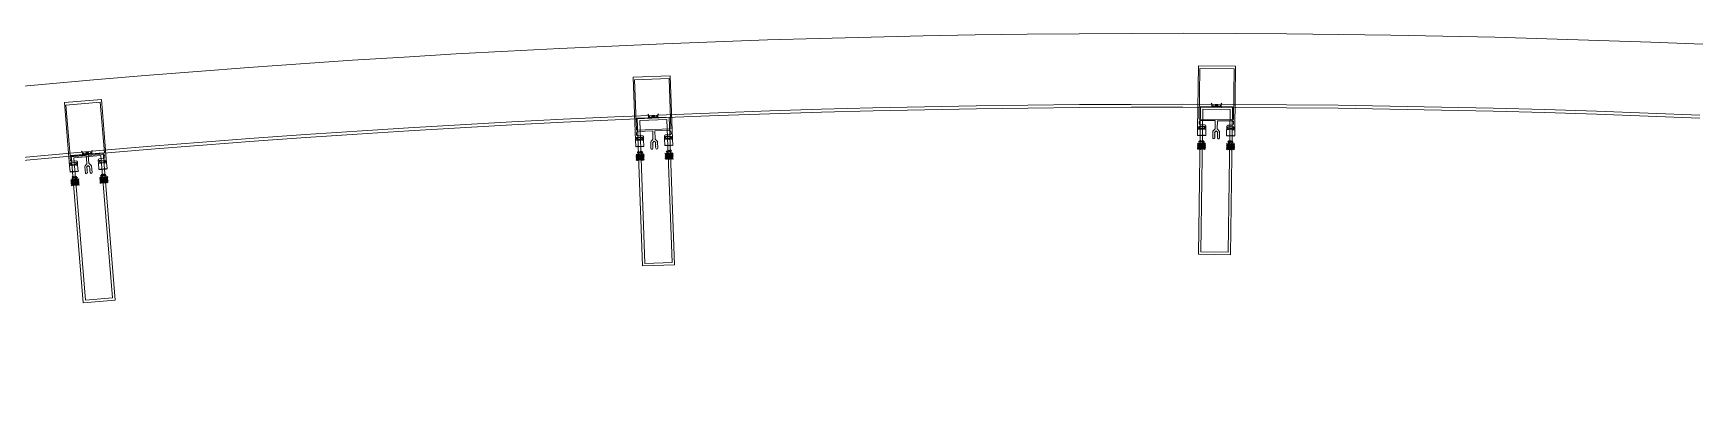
# Model space of a CAD drawing. Header units: millimetres. Extents: x 8275 to 147087, y -297470 to -191881.
# Drawn here: x 76719 to 80101, y -250331 to -249557 of the extents above; entities that cross this region are included whole.
import ezdxf

# ---------------------------------------------------------------- set-up
doc = ezdxf.new("R2010")
doc.units = ezdxf.units.MM
doc.header["$LTSCALE"] = 250
doc.header["$MEASUREMENT"] = 0
doc.layers.add('hatch', color=9, linetype='Continuous', lineweight=0)
doc.layers.add('win', color=4, linetype='Continuous', lineweight=20)

msp = doc.modelspace()

# ---------------------------------------------------------------- hatches: boundary and pattern name
at = {"layer": 'hatch', "extrusion": (9.778223737162944e-05, -0.00268704710114975, 0.9999963851017214)}
h = msp.add_hatch(dxfattribs=at)
h.set_pattern_fill('AR-HBONE', color=256, scale=0.4111842104963491, angle=-6.673069285602319e-20, style=0)
h.set_pattern_definition([(45, (-6685.619395668706, -321391.5523053571), (1.825997621083672e-16, 2.326009148470442), [4.934210525956189, -1.644736841985396]), (135, (-6684.45639109434, -321390.3893007827), (1.825997621083672e-16, 2.326009148470442), [4.934210525956189, -1.644736841985396])])
h.paths.add_polyline_path([(77946.59958157464, -249800.7711936589), (77946.67434778306, -249802.8257547761), (77952.15317742768, -249802.6263782351), (77952.07841122765, -249800.5718171062)], flags=16)
h.paths.add_polyline_path([(78010.86711397077, -249798.4324755105), (78010.94188016895, -249800.4870366169), (78005.4630505206, -249800.6864131584), (78005.38828431311, -249798.6318520408)], flags=16)
edge = h.paths.add_edge_path()
edge.add_arc((77957.3911351325, -249814.6524583404), 0.6853070175936381, -177.91590606126488, 2.0840939387351227, ccw=False)
edge.add_arc((77956.02142771854, -249814.702302476), 0.6853070175936381, -177.91590606126488, 2.0840939387351227, ccw=False)
edge.add_arc((77954.65172030646, -249814.7521466113), 0.6853070184712208, -177.9159061379711, 2.084093862028908, ccw=False)
edge.add_arc((77953.28201288785, -249814.8019907466), 0.6853070185111109, -177.91590598789378, 2.084094012106277, ccw=False)
edge.add_arc((77951.91230547577, -249814.8518348823), 0.6853070167758907, -177.91590583198, 2.0840941680199876, ccw=False)
edge.add_arc((77950.54259806647, -249814.9016790176), 0.6853070175936381, -177.91590606126488, 2.0840939387351227, ccw=False)
edge.add_arc((77949.17289065439, -249814.9515231528), 0.6853070175936381, -177.9159060604311, 2.084093939568902, ccw=False)
edge.add_arc((77947.80318324044, -249815.0013672883), 0.685307018531056, -177.91590598789378, 2.084094012106277, ccw=False)
edge.add_arc((77946.43347583208, -249815.0512114234), 0.6853070148412199, -177.91590612963353, 2.0840938703664733, ccw=False)
edge.add_arc((77945.06376841906, -249815.1010555588), 0.6853070203261112, -177.91590599206256, 2.0840940079374946, ccw=False)
edge.add_arc((77943.69406100045, -249815.1508996942), 0.6853070175936381, -177.91590606126488, 2.0840939387351227, ccw=False)
edge.add_arc((77942.32435359116, -249815.2007438295), 0.6853070149010551, -177.91590597788854, 2.0840940221115147, ccw=False)
edge.add_line((77941.63949988745, -249815.2256658971), (77941.19551813052, -249803.0251313086))
edge.add_line((77941.19551813565, -249803.025131318), (77945.03069889461, -249802.8855677388))
edge.add_line((77945.03069889042, -249802.8855677387), (77944.955932682, -249800.831006612))
edge.add_line((77944.955932682, -249800.8310066214), (77943.17531304443, -249800.8958039975))
edge.add_line((77943.17531304489, -249800.8958039975), (77944.69781538201, -249797.4115964514))
edge.add_line((77944.69781538247, -249797.4115964515), (77953.62224075766, -249797.0868334769))
edge.add_line((77953.62224075533, -249797.0868334746), (77955.50267975786, -249800.447206777))
edge.add_line((77955.50267975833, -249800.4472067792), (77953.72206012075, -249800.5120041553))
edge.add_line((77953.72206012215, -249800.5120041553), (77953.79682632638, -249802.5665652729))
edge.add_line((77953.79682632498, -249802.5665652728), (77957.63200708022, -249802.4270016938))
edge.add_line((77957.63200707882, -249802.4270016933), (77958.07599131492, -249814.6276045492))
edge.add_arc((78001.10994987524, -249812.9760375962), 0.6853070175936381, 182.0840940087714, 362.0840940087713)
edge.add_arc((78002.4796572892, -249812.9261934613), 0.6853070175936381, 182.0840940087714, 362.0840940087713)
edge.add_arc((78003.84936470221, -249812.8763493256), 0.6853070184512756, 182.0840940854777, 362.0840940854776)
edge.add_arc((78005.21907212082, -249812.8265051899), 0.685307018531056, 182.0840939354002, 362.0840939354005)
edge.add_arc((78006.58877953011, -249812.7766610548), 0.6853070167758907, 182.0840937794864, 362.0840937794868)
edge.add_arc((78007.9584869422, -249812.7268169196), 0.6853070175936381, 182.0840940087714, 362.0840940087713)
edge.add_arc((78009.32819435149, -249812.6769727842), 0.6853070176135833, 182.0840940079377, 362.0840940079376)
edge.add_arc((78010.6979017701, -249812.6271286491), 0.6853070185111109, 182.0840939354002, 362.0840939354005)
edge.add_arc((78012.06760917846, -249812.5772845137), 0.6853070148611651, 182.08409407714, 362.0840940771399)
edge.add_arc((78013.43731659147, -249812.527440378), 0.6853070203261112, 182.084093939569, 362.0840939395693)
edge.add_arc((78014.80702401008, -249812.4775962429), 0.6853070175936381, 182.0840940087714, 362.0840940087713)
edge.add_arc((78016.17673141658, -249812.4277521074), 0.6853070149210002, 182.084093925395, 362.0840939253953)
edge.add_line((78016.86158512215, -249812.4028300398), (78016.42070981822, -249800.2876600774))
edge.add_line((78016.42070981729, -249800.2876600758), (78012.58552906205, -249800.4272236548))
edge.add_line((78012.58552906252, -249800.4272236548), (78012.51076285829, -249798.3726625371))
edge.add_line((78012.51076285876, -249798.3726625369), (78014.29138249633, -249798.3078651608))
edge.add_line((78014.29138249959, -249798.3078651726), (78012.51965948576, -249794.9435356481))
edge.add_line((78012.51965948901, -249794.9435356473), (78003.5952341143, -249795.2682986404))
edge.add_line((78003.59523411244, -249795.2682986311), (78001.96401578197, -249798.7564623812))
edge.add_line((78001.96401578336, -249798.7564623792), (78003.74463542094, -249798.6916650031))
edge.add_line((78003.7446354214, -249798.6916650145), (78003.81940162563, -249800.7462261321))
edge.add_line((78003.8194016233, -249800.7462261318), (77999.98422086806, -249800.8857897108))
edge.add_line((77999.98422087412, -249800.8857897108), (78000.42509866235, -249813.0010279496))
at = {"layer": 'hatch', "extrusion": (-3.655725307707263e-05, -0.002688577143582325, 0.9999963851017215)}
h = msp.add_hatch(dxfattribs=at)
h.set_pattern_fill('AR-HBONE', color=256, scale=0.411184210496347, style=0)
h.set_pattern_definition([(45.00000000000023, (-6687.137550578889, -321391.5658602073), (1.826024711421445e-16, 2.326009148470453), [4.934210525956184, -1.644736841985395]), (135, (-6685.974546004523, -321390.4028556329), (1.826024711421445e-16, 2.326009148470453), [4.934210525956184, -1.644736841985395])])
h.paths.add_polyline_path([(79085.57091670853, -249778.3597765917), (79085.54296432619, -249780.4155076136), (79091.0249137161, -249780.4900473147), (79091.05286610682, -249778.4343162815)], flags=16)
h.paths.add_polyline_path([(79149.87504420613, -249779.2341389924), (79149.84709181354, -249781.2898700031), (79144.3651424199, -249781.2153303023), (79144.39309480318, -249779.1595992801)], flags=16)
edge = h.paths.add_edge_path()
edge.add_arc((79095.65563067418, -249792.7627513388), 0.6853070175936338, 179.2209801734892, 359.2209801734892, ccw=False)
edge.add_arc((79094.28514332414, -249792.7441164138), 0.6853070175936338, 179.2209801734892, 359.2209801734892, ccw=False)
edge.add_arc((79092.91465597504, -249792.7254814885), 0.6853070184712164, 179.220980096783, 359.22098009678297, ccw=False)
edge.add_arc((79091.54416862034, -249792.7068465629), 0.6853070185111065, 179.2209802468604, 359.22098024686034, ccw=False)
edge.add_arc((79090.17368127216, -249792.688211638), 0.6853070167758863, 179.2209804027741, 359.2209804027741, ccw=False)
edge.add_arc((79088.80319392678, -249792.6695767128), 0.6853070175936338, 179.2209801734892, 359.2209801734892, ccw=False)
edge.add_arc((79087.4327065786, -249792.6509417875), 0.6853070175936338, 179.220980174323, 359.22098017432296, ccw=False)
edge.add_arc((79086.06221922857, -249792.6323068623), 0.6853070185310517, 179.2209802468604, 359.22098024686034, ccw=False)
edge.add_arc((79084.69173188318, -249792.613671937), 0.6853070148412156, 179.2209801051206, 359.2209801051206, ccw=False)
edge.add_arc((79083.32124453408, -249792.5950370118), 0.6853070203261069, 179.2209802426916, 359.22098024269155, ccw=False)
edge.add_arc((79081.95075717845, -249792.5764020863), 0.6853070175936338, 179.2209801734892, 359.2209801734892, ccw=False)
edge.add_arc((79080.580269834, -249792.5577671612), 0.6853070149010507, 179.2209802568655, 359.2209802568655, ccw=False)
edge.add_line((79079.8950261613, -249792.5484496986), (79080.0610149279, -249780.3409679037))
edge.add_line((79080.06101493348, -249780.3409679133), (79083.89837951396, -249780.3931457039))
edge.add_line((79083.89837950931, -249780.3931457035), (79083.92633189211, -249778.3374146722))
edge.add_line((79083.92633189258, -249778.3374146816), (79082.14469833762, -249778.3131892788))
edge.add_line((79082.14469833669, -249778.3131892788), (79083.83933622154, -249774.9093799377))
edge.add_line((79083.83933622294, -249774.9093799379), (79092.76884332762, -249775.0307971186))
edge.add_line((79092.76884332576, -249775.0307971162), (79094.47908447773, -249778.4809036038))
edge.add_line((79094.47908447773, -249778.4809036059), (79092.69745092277, -249778.4566782031))
edge.add_line((79092.69745092464, -249778.4566782032), (79092.6694985381, -249780.5124092254))
edge.add_line((79092.66949853578, -249780.5124092253), (79096.50686311253, -249780.5645870159))
edge.add_line((79096.5068631116, -249780.5645870154), (79096.34087341136, -249792.7721371165))
edge.add_arc((79139.40360931211, -249793.2721766259), 0.6853070175936338, 179.2209802435255, 359.2209802435254)
edge.add_arc((79140.77409666215, -249793.2908115517), 0.6853070175936338, 179.2209802435255, 359.2209802435254)
edge.add_arc((79142.14458401126, -249793.3094464766), 0.6853070184512713, 179.2209803202317, 359.2209803202316)
edge.add_arc((79143.51507136595, -249793.3280814018), 0.6853070185310517, 179.2209801701542, 359.2209801701546)
edge.add_arc((79144.88555871227, -249793.3467163271), 0.6853070167758863, 179.2209800142405, 359.2209800142408)
edge.add_arc((79146.25604606044, -249793.3653512525), 0.6853070175936338, 179.2209802435255, 359.2209802435254)
edge.add_arc((79147.62653340583, -249793.3839861775), 0.6853070176135789, 179.2209802426918, 359.2209802426916)
edge.add_arc((79148.99702076145, -249793.4026211033), 0.6853070185111065, 179.2209801701542, 359.2209801701546)
edge.add_arc((79150.3675081059, -249793.4212560284), 0.6853070148611607, 179.2209803118941, 359.220980311894)
edge.add_arc((79151.73799545501, -249793.4398909533), 0.6853070203261069, 179.220980174323, 359.2209801743234)
edge.add_arc((79153.10848281064, -249793.4585258791), 0.6853070175936338, 179.2209802435255, 359.2209802435254)
edge.add_arc((79154.47897015323, -249793.4771608039), 0.6853070149209959, 179.2209801601491, 359.2209801601494)
edge.add_line((79155.16421382592, -249793.4864782666), (79155.32904120718, -249781.364409706))
edge.add_line((79155.32904120718, -249781.3644097043), (79151.49167663042, -249781.3122319137))
edge.add_line((79151.49167663135, -249781.3122319137), (79151.51962901789, -249779.2565008915))
edge.add_line((79151.51962901742, -249779.2565008912), (79153.30126257238, -249779.280726294))
edge.add_line((79153.30126257517, -249779.280726306), (79151.6997993169, -249775.8320988949))
edge.add_line((79151.69979932063, -249775.8320988943), (79142.77029221549, -249775.7106817321))
edge.add_line((79142.77029221409, -249775.7106817228), (79140.9668764318, -249779.113011969))
edge.add_line((79140.9668764332, -249779.1130119671), (79142.74850998816, -249779.1372373699))
edge.add_line((79142.74850998723, -249779.1372373812), (79142.7205576007, -249781.1929684033))
edge.add_line((79142.72055759837, -249781.1929684029), (79138.88319302161, -249781.1407906123))
edge.add_line((79138.8831930272, -249781.1407906126), (79138.71836471648, -249793.2629274883))
at = {"layer": 'hatch', "extrusion": (0.0002188516651324016, -0.00267990437113007, 0.9999963851017214)}
h = msp.add_hatch(dxfattribs=at)
h.set_pattern_fill('AR-HBONE', color=256, scale=0.4111842104963469, style=0)
h.set_pattern_definition([(45, (-6684.251100850146, -321391.4799119313), (1.826024711421445e-16, 2.326009148470425), [4.934210525956156, -1.644736841985381]), (135, (-6683.088096275897, -321390.316907357), (1.826024711421445e-16, 2.326009148470425), [4.934210525956156, -1.644736841985381])])
h.paths.add_polyline_path([(76799.75126385622, -249851.8432508233), (76799.9186021027, -249853.8923504502), (76805.38286777472, -249853.4461151382), (76805.21552953476, -249851.3970154993)], flags=16)
h.paths.add_polyline_path([(76863.84795855617, -249846.6088405128), (76864.01529679287, -249848.6579401295), (76858.55103111806, -249849.1041754421), (76858.38369287158, -249847.0550758147)], flags=16)
edge = h.paths.add_edge_path()
edge.add_arc((76811.15779958133, -249865.2237620269), 0.6853070175936337, -175.33134166999503, 4.668658330004973, ccw=False)
edge.add_arc((76809.79173316181, -249865.3353208553), 0.6853070175936337, -175.33134166999503, 4.668658330004973, ccw=False)
edge.add_arc((76808.42566674229, -249865.4468796834), 0.6853070184712163, -175.33134174670124, 4.6686582532988155, ccw=False)
edge.add_arc((76807.05960031765, -249865.5584385118), 0.6853070185111064, -175.33134159662382, 4.668658403376185, ccw=False)
edge.add_arc((76805.6935338986, -249865.6699973403), 0.6853070167758862, -175.33134144071005, 4.668658559290009, ccw=False)
edge.add_arc((76804.32746748326, -249865.7815561682), 0.6853070175936337, -175.33134166999503, 4.668658330004973, ccw=False)
edge.add_arc((76802.96140106375, -249865.8931149963), 0.6853070175936337, -175.33134166916125, 4.668658330838809, ccw=False)
edge.add_arc((76801.59533464376, -249866.0046738245), 0.6853070185310516, -175.33134159662382, 4.668658403376185, ccw=False)
edge.add_arc((76800.22926822797, -249866.1162326523), 0.6853070148412155, -175.33134173836356, 4.668658261636381, ccw=False)
edge.add_arc((76798.86320180845, -249866.2277914805), 0.6853070203261068, -175.3313416007926, 4.668658399207402, ccw=False)
edge.add_arc((76797.49713538334, -249866.339350309), 0.6853070175936337, -175.33134166999503, 4.668658330004973, ccw=False)
edge.add_arc((76796.13106896801, -249866.4509091369), 0.6853070149010506, -175.3313415866187, 4.668658413381422, ccw=False)
edge.add_line((76795.44803576058, -249866.5066885508), (76794.45433642369, -249854.338585754))
edge.add_line((76794.45433642928, -249854.3385857632), (76798.279322407, -249854.026221044))
edge.add_line((76798.27932240235, -249854.026221044), (76798.11198415447, -249851.9771214076))
edge.add_line((76798.11198415494, -249851.977121417), (76796.33609780882, -249852.1221478938))
edge.add_line((76796.33609780928, -249852.1221478937), (76797.69993501462, -249848.5728291327))
edge.add_line((76797.69993501555, -249848.5728291327), (76806.600637242, -249847.8459597189))
edge.add_line((76806.6006372392, -249847.8459597167), (76808.63069558216, -249851.1181184381))
edge.add_line((76808.63069558216, -249851.1181184403), (76806.85480923604, -249851.263144917))
edge.add_line((76806.8548092379, -249851.263144917), (76807.02214748113, -249853.3122445445))
edge.add_line((76807.02214747973, -249853.3122445445), (76810.84713345373, -249852.9998798257))
edge.add_line((76810.84713345233, -249852.9998798253), (76811.8408383441, -249865.1680507082))
edge.add_arc((76854.75654526966, -249861.5775964319), 0.6853070175936337, 184.6686584000412, 364.6686584000411)
edge.add_arc((76856.12261169011, -249861.4660376041), 0.6853070175936337, 184.6686584000412, 364.6686584000411)
edge.add_arc((76857.4886781087, -249861.3544787757), 0.6853070184512712, 184.6686584767475, 364.6686584767473)
edge.add_arc((76858.85474453474, -249861.2429199469), 0.6853070185310516, 184.6686583266699, 364.6686583266704)
edge.add_arc((76860.22081095006, -249861.1313611192), 0.6853070167758862, 184.6686581707562, 364.6686581707567)
edge.add_arc((76861.58687736958, -249861.0198022911), 0.6853070175936337, 184.6686584000412, 364.6686584000411)
edge.add_arc((76862.95294378491, -249860.9082434631), 0.6853070176135788, 184.6686583992075, 364.6686583992073)
edge.add_arc((76864.31901021002, -249860.7966846349), 0.6853070185111064, 184.6686583266699, 364.6686583266704)
edge.add_arc((76865.68507662535, -249860.685125807), 0.6853070148611606, 184.6686584684098, 364.6686584684097)
edge.add_arc((76867.05114304533, -249860.5735669784), 0.6853070203261068, 184.6686583308388, 364.6686583308392)
edge.add_arc((76868.4172094709, -249860.4620081503), 0.6853070175936337, 184.6686584000412, 364.6686584000411)
edge.add_arc((76869.7832758839, -249860.3504493222), 0.6853070149209958, 184.6686583166648, 364.6686583166652)
edge.add_line((76870.46630909274, -249860.2946699082), (76869.47956246909, -249848.2117048188))
edge.add_line((76869.47956246909, -249848.2117048172), (76865.65457649509, -249848.524069536))
edge.add_line((76865.65457649509, -249848.524069536), (76865.48723825187, -249846.4749699085))
edge.add_line((76865.4872382514, -249846.4749699081), (76867.26312459752, -249846.3299434314))
edge.add_line((76867.26312460171, -249846.329943443), (76865.34149325526, -249843.0489301002))
edge.add_line((76865.34149325851, -249843.0489300994), (76856.44079103347, -249843.7757995317))
edge.add_line((76856.44079103161, -249843.7757995225), (76854.96852682464, -249847.333972887))
edge.add_line((76854.96852682464, -249847.3339728851), (76856.74441317076, -249847.1889464083))
edge.add_line((76856.74441317216, -249847.1889464196), (76856.91175141538, -249849.2380460471))
edge.add_line((76856.91175141351, -249849.238046047), (76853.08676543951, -249849.5504107658))
edge.add_line((76853.08676544557, -249849.5504107655), (76854.07351762967, -249861.6334439498))

# ---------------------------------------------------------------- linework, layer by layer
at = {"layer": 'win', "extrusion": (-3.655725307693079e-05, -0.002688577143582312, 0.9999963851017215)}
for p, q in [((79109.1382665406, -249705.3814441684, -11300.6378476528), (79107.74914440047, -249706.7332917117, -11300.6378476528)), ((79107.86095314473, -249698.5103973364, -11300.6378476528), (79109.21280570515, -249699.899514595, -11300.6378476528)), ((79109.21280570515, -249699.899514595, -11300.6378476528), (79109.1382665406, -249705.3814441684, -11300.6378476528)), ((79128.39962859638, -249700.1604025942, -11300.6378476528), (79128.3250894337, -249705.642332179, -11300.6378476528)), ((79128.3250894337, -249705.642332179, -11300.6378476528), (79129.67694199923, -249707.0314494379, -11300.6378476528)), ((79129.78875073697, -249698.8085550625, -11300.6378476528), (79128.39962859638, -249700.1604025942, -11300.6378476528))]:
    msp.add_line(p, q, dxfattribs=at)
at = {"layer": 'win', "extrusion": (9.778223737177047e-05, -0.002687047101149715, 0.9999963851017215)}
for p, q in [((77964.87438740488, -249721.185148837, -11300.6378476528), (77966.29393860046, -249722.5050073544, -11300.6378476528)), ((77966.49331369903, -249727.9838172164, -11300.6378476528), (77965.17345005553, -249729.4033636451, -11300.6378476528)), ((77966.29393860046, -249722.5050073544, -11300.6378476528), (77966.49331369903, -249727.9838172164, -11300.6378476528)), ((77986.7897061063, -249720.3876455504, -11300.6378476528), (77985.46984246187, -249721.8071919676, -11300.6378476528)), ((77985.46984246187, -249721.8071919676, -11300.6378476528), (77985.6692175623, -249727.286001841, -11300.6378476528)), ((77985.6692175623, -249727.286001841, -11300.6378476528), (77987.088768763, -249728.6058603584, -11300.6378476528))]:
    msp.add_line(p, q, dxfattribs=at)
at = {"layer": 'win', "extrusion": (0.0002188516651325417, -0.002679904371130045, 0.9999963851017215)}
for p, q in [((76816.35768305231, -249795.7703475226, -11300.6378476528), (76817.83530752966, -249797.0248506137, -11300.6378476528)), ((76818.28153962502, -249802.4890966598, -11300.6378476528), (76817.02703119721, -249803.9667166066, -11300.6378476528)), ((76817.83530752966, -249797.0248506137, -11300.6378476528), (76818.28153962502, -249802.4890966598, -11300.6378476528)), ((76838.21474627918, -249793.9854126819, -11300.6378476528), (76836.9602378509, -249795.4630326172, -11300.6378476528)), ((76836.9602378509, -249795.4630326172, -11300.6378476528), (76837.4064699472, -249800.9272786746, -11300.6378476528)), ((76837.4064699472, -249800.9272786746, -11300.6378476528), (76838.88409443013, -249802.1817817656, -11300.6378476528))]:
    msp.add_line(p, q, dxfattribs=at)
at = {"layer": 'win', "extrusion": (9.778223737177047e-05, -0.002687047101149715, 0.9999963851017215), "elevation": -10437.73508135871}
msp.add_lwpolyline([(77981.8864689585, -249810.870717844), (77982.4542895827, -249811.3986631509), (77981.926344263, -249811.9664837692), (77982.02603253958, -249814.7058985998), (77982.59385315693, -249815.2338439042), (77982.06590785194, -249815.8016645271), (77982.16559611629, -249818.5410793546), (77982.73935221828, -249819.074543324, 0.9606708062894292), (77986.28967159793, -249818.8024591682), (77985.83125227781, -249806.2051830104, 0.1989123673796638), (77985.04569062224, -249804.488108312), (77981.57405748968, -249801.2602712526, -0.1989123673796519), (77980.78849583982, -249799.5431965508), (77980.21470137524, -249783.7754331342), (78010.6222059267, -249782.6688933304, -0.414213562373095), (78013.17739870535, -249785.0446472236), (78013.32194669981, -249789.0167987304, -0.414213562373095), (78010.94619280542, -249791.5719915108), (78002.180065369, -249791.8909939851, 0.414213562373095), (77999.80431146394, -249794.4461867647), (78000.03857890615, -249800.8838115973), (78003.87375966355, -249800.7442480295), (78003.79899345315, -249798.6896869006), (78002.01837381332, -249798.7544842886), (78001.893763476, -249795.3302157534), (78014.22113019603, -249794.8816185351), (78014.34574053109, -249798.3058870593), (78012.5651208873, -249798.3706844459), (78012.63988709715, -249800.4252455524), (78016.4750678457, -249800.2856819729), (78011.79440969459, -249671.6611143962), (77936.46050203158, -249674.4025418414), (77941.14116017916, -249803.0271094281), (77944.97634093562, -249802.8875458502), (77944.90157472545, -249800.8329847206), (77943.12095509033, -249800.8977821084), (77942.99634476063, -249797.4735135729), (77955.32371146198, -249797.0249163559), (77955.44832180608, -249800.4491848898), (77953.66770216863, -249800.5139822665), (77953.74246836989, -249802.5685433843), (77957.57764912682, -249802.4289797937), (77957.34338168571, -249795.9913549614, 0.414213562373095), (77954.78818890416, -249793.6156010601), (77946.02206147065, -249793.9346035354, -0.414213562373095), (77943.46686867648, -249791.5588496328), (77943.3223206879, -249787.5866981384, -0.414213562373095), (77945.69807458679, -249785.0315053452), (77976.10557914093, -249783.9249655407), (77976.67937360135, -249799.6927289574, -0.1989123673796519), (77976.02069440871, -249801.4623600925), (77972.79285735327, -249804.9339932251, 0.1989123673796638), (77972.13417815142, -249806.7036243703), (77972.59259747349, -249819.300900522, 0.9606708062894292), (77976.15330250417, -249819.3142119918), (77976.68676647138, -249818.740455885), (77976.58707821256, -249816.001041068), (77976.01925758243, -249815.4730957545), (77976.54720288768, -249814.9052751292), (77976.44751462036, -249812.165860311), (77975.87969400847, -249811.6379149998), (77976.40763931778, -249811.0700943746), (77976.30795104778, -249808.3306795573), (77975.74013042204, -249807.8027342436), (77978.90780228042, -249804.395810531), (77982.31472599563, -249807.5634823942), (77981.78678069366, -249808.1313030158)], format="xyb", close=True, dxfattribs=at)
at = {"layer": 'win', "extrusion": (-3.655725307693079e-05, -0.002688577143582312, 0.9999963851017215), "elevation": -10436.34509218095}
msp.add_lwpolyline([(79120.30928531516, -249790.2092726463), (79120.85002628982, -249790.7649215519), (79120.29437737234, -249791.3056625203), (79120.25710752579, -249794.0466372236), (79120.79784849698, -249794.6022861271), (79120.2421995898, -249795.1430271002), (79120.20492973292, -249797.8840017999), (79120.75132312036, -249798.4454589563, 0.9606708062894292), (79124.31080130622, -249798.3510527766), (79124.48218776184, -249785.7466035007, 0.1989123673796638), (79123.78337453087, -249783.9924334107), (79120.47730532108, -249780.5952176281, -0.1989123673796519), (79119.7784920971, -249778.8410475351), (79119.99301316457, -249763.0643056671), (79150.4178323031, -249763.4780010082, -0.414213562373095), (79152.85116665949, -249765.9784210959), (79152.79712537503, -249769.9528344179, -0.414213562373095), (79150.29670528804, -249772.3861687748), (79141.52558625916, -249772.2669052614, 0.414213562373095), (79139.02516615867, -249774.7002396172), (79138.93758201717, -249781.1415301505), (79142.77494659512, -249781.1937079524), (79142.80289897544, -249779.1379769187), (79141.0212654162, -249779.113751528), (79141.06785273316, -249775.6875331521), (79153.40223888066, -249775.8552474795), (79153.35565156535, -249779.2814658441), (79151.57401800172, -249779.2572404517), (79151.54606562163, -249781.3129714628), (79155.38343019254, -249781.3651492527), (79157.13340782114, -249652.6673422655), (79081.75660366073, -249651.6424213792), (79080.00662602675, -249780.3402283762), (79083.84399060388, -249780.392406168), (79083.87194298758, -249778.3366751338), (79082.0903094316, -249778.3124497426), (79082.13689675467, -249774.886231367), (79094.4712828857, -249775.0539456948), (79094.4246955751, -249778.4801640695), (79092.64306202314, -249778.4559386676), (79092.61510963226, -249780.5116696896), (79096.45247421143, -249780.5638474688), (79096.54005835459, -249774.1225569359, 0.414213562373095), (79094.10672399656, -249771.6221368402), (79085.33560497026, -249771.502873328, -0.414213562373095), (79082.90227060058, -249769.0024532306), (79082.95631188866, -249765.0280399212, -0.414213562373095), (79085.45673198275, -249762.5947055513), (79115.88155112165, -249763.0084008919), (79115.66703005046, -249778.7851427599, -0.1989123673796519), (79114.92078005422, -249780.5196638973), (79111.52356427717, -249783.8257331071, 0.1989123673796638), (79110.77731427002, -249785.5602542546), (79110.6059278187, -249798.1647035245, 0.9606708062894292), (79114.16152319315, -249798.3558554796), (79114.72298034406, -249797.8094620883), (79114.76025020433, -249795.0684873993), (79114.21950922675, -249794.5128384865), (79114.7751581309, -249793.9720975105), (79114.81242798318, -249791.23112282), (79114.27168702395, -249790.6754739105), (79114.82733593085, -249790.1347329347), (79114.86460578097, -249787.3937582449), (79114.3238648047, -249786.8381093323), (79117.65775825833, -249783.5936635174), (79120.90220407475, -249786.9275569734), (79120.34655517309, -249787.4682979457)], format="xyb", close=True, dxfattribs=at)
at = {"layer": 'win', "extrusion": (-3.655725307693079e-05, -0.002688577143582312, 0.9999963851017215)}
for points, elevation in [([(79084.42303865856, -249657.1616406272), (79083.02712460092, -249759.8201879892), (79152.92197937836, -249760.770569177), (79154.31789342954, -249658.112021804)], -10436.34509218096), ([(79085.57091674913, -249778.3597765978), (79085.54296437294, -249780.4155076212), (79091.02491375491, -249780.4900473202), (79091.05286614998, -249778.4343162898)], -10436.34509218097), ([(79149.87504424724, -249779.2341389994), (79149.84709185647, -249781.2898700093), (79144.36514246551, -249781.2153303096), (79144.39309484382, -249779.1595992865)], -10436.34509218096)]:
    msp.add_lwpolyline(points, close=True, dxfattribs=dict(at, elevation=elevation))
at = {"layer": 'win', "extrusion": (9.778223737177047e-05, -0.002687047101149715, 0.9999963851017215)}
for points, elevation in [([(77939.39929339908, -249679.7816832227), (77943.13291297088, -249782.3818099648), (78012.98799099491, -249779.8397590627), (78009.25437141702, -249677.2396323101)], -10437.73508135871), ([(77946.59958161422, -249800.7711936626), (77946.67434782698, -249802.8257547813), (77952.15317746438, -249802.6263782385), (77952.0784112685, -249800.5718171122)], -10437.73508135872), ([(78010.86711400852, -249798.432475515), (78010.94188020573, -249800.4870366209), (78005.46305056263, -249800.6864131631), (78005.38828434964, -249798.6318520448)], -10437.73508135871)]:
    msp.add_lwpolyline(points, close=True, dxfattribs=dict(at, elevation=elevation))
at = {"layer": 'win', "extrusion": (0.0002188516651325417, -0.002679904371130045, 0.9999963851017215), "elevation": -10440.84004373084}
msp.add_lwpolyline([(76835.45768235833, -249860.3412792954), (76836.04873246266, -249860.8430823275), (76835.5469294163, -249861.434132426), (76835.77004707788, -249864.1662652698), (76836.3610971766, -249864.6680682997), (76835.85929414559, -249865.2591184022), (76836.08241179581, -249867.9912512431), (76836.67964019655, -249868.4982996704, 0.9606708062894292), (76840.21407870715, -249868.0663946803), (76839.18806588156, -249855.5026049432, 0.1989123673796638), (76838.32587380671, -249853.8227009403), (76834.71221653966, -249850.7546967277, -0.1989123673796519), (76833.85002446745, -249849.0747927213), (76832.56578435336, -249833.3489436001), (76862.89245885155, -249830.872337616, -0.414213562373095), (76865.5521842929, -249833.1304512751), (76865.87570489485, -249837.0920439012, -0.414213562373095), (76863.61759123472, -249839.75176934), (76854.87476615714, -249840.4657458479, 0.414213562373095), (76852.61665248474, -249843.1254712874), (76853.1409789852, -249849.5459834505), (76856.96596496055, -249849.2336187428), (76856.79862671008, -249847.1845191045), (76855.02274035972, -249847.3295455932), (76854.74384329289, -249843.9143795417), (76867.03844107258, -249842.9103500877), (76867.31733814017, -249846.3255161285), (76865.54145178656, -249846.4705426161), (76865.7087900368, -249848.519642232), (76869.53377600443, -249848.207277513), (76859.05770077887, -249719.924621659), (76783.92404774825, -249726.0603572073), (76794.40012297143, -249854.3430130715), (76798.22510894583, -249854.0306483534), (76798.05777069673, -249851.9815487143), (76796.28188435138, -249852.1265752026), (76796.00298729028, -249848.7114091505), (76808.29758505282, -249847.7073796985), (76808.57648212745, -249851.1225457489), (76806.80059578121, -249851.2675722262), (76806.96793402248, -249853.3166718538), (76810.79292000078, -249853.0043071234), (76810.26859350162, -249846.5837949603, 0.414213562373095), (76807.60886805989, -249844.3256812937), (76798.8660429846, -249845.0396578023, -0.414213562373095), (76796.20631753196, -249842.7815441357), (76795.8827969344, -249838.8199515215, -0.414213562373095), (76798.1409105959, -249836.1602260689), (76828.46758509993, -249833.6836200846), (76829.75182521186, -249849.4094692061, -0.1989123673796519), (76829.1736155569, -249851.2070025798), (76826.10561134989, -249854.8206598468, 0.1989123673796638), (76825.5274016883, -249856.6181932313), (76826.55341451411, -249869.1819829625, 0.9606708062894292), (76830.11109770017, -249869.0347149511), (76830.61814612213, -249868.4374865448), (76830.39502847835, -249865.7053537137), (76829.80397836893, -249865.2035506751), (76830.3057814, -249864.6125005707), (76830.08266374793, -249861.8803677387), (76829.49161365717, -249861.3785647017), (76829.99341668848, -249860.7875145965), (76829.77029903728, -249858.0553817661), (76829.17924892947, -249857.5535787272), (76832.19006714148, -249854.0072781359), (76835.73636773793, -249857.0180963528), (76835.23456470751, -249857.6091464536)], format="xyb", close=True, dxfattribs=at)
at = {"layer": 'win', "extrusion": (0.0002188516651325417, -0.002679904371130045, 0.9999963851017215)}
for points, elevation in [([(76787.10241590177, -249731.3015052299), (76795.45887338495, -249833.6288991225), (76865.12826074882, -249827.9393988885), (76856.77180325732, -249725.6120049856)], -10440.84004373081), ([(76799.75126389645, -249851.8432508255), (76799.9186021494, -249853.8923504534), (76805.38286781611, -249853.4461151401), (76805.2155295784, -249851.3970155037)], -10440.84004373082), ([(76863.84795859603, -249846.608840516), (76864.01529683504, -249848.6579401317), (76858.55103116417, -249849.104175445), (76858.3836929117, -249847.0550758174)], -10440.84004373081)]:
    msp.add_lwpolyline(points, close=True, dxfattribs=dict(at, elevation=elevation))
at = {"layer": 'win', "elevation": -11300.6378476528}
for points in [[(79147.14597155293, -250006.2132071657), (79151.2247692477, -249706.2409360986), (79086.23077718308, -249705.3571965976), (79082.15197948692, -250005.3294676653)], [(79142.2144136629, -250001.1456893527), (79146.15725143487, -249711.1724939882), (79091.16233507218, -249710.4247144103), (79087.21949730022, -250000.3979097753)], [(78019.48005749471, -250026.5415842399), (78008.57021253603, -249726.7400243995), (77943.61320790369, -249729.10382414), (77954.52305286052, -250028.9053839812)], [(78014.30153408041, -250021.726722325), (78003.75535062049, -249731.9185478128), (77948.7917313166, -249733.9186860548), (77959.33791477606, -250023.7268605673)], [(76884.67745762551, -250098.3537909723), (76860.25954900775, -249799.3491660273), (76795.47521360265, -249804.639712894), (76819.89312221901, -250103.6443378398)], [(76879.28708206536, -250093.7773457), (76855.6831037351, -249804.7395415867), (76800.86558916187, -249809.2161581662), (76824.46956749167, -250098.2539622799)]]:
    msp.add_lwpolyline(points, close=True, dxfattribs=at)
at = {"layer": 'win', "extrusion": (9.778223737177047e-05, -0.002687047101149715, 0.9999963851017215)}
for points, elevation in [([(77958.07598887838, -249814.6275362782, -0.9999999999999999), (77956.70628146405, -249814.6773804139, -0.9999999999999999), (77955.33657405607, -249814.7272245493, -0.9999999999999999), (77953.96686663936, -249814.7770686844, -0.9999999999999999), (77952.59715922544, -249814.8269128198, -0.9999999999999999), (77951.22745181291, -249814.8767569624, -0.9999999999999999), (77949.8577443948, -249814.9266010898, -0.9999999999999999), (77948.48803698344, -249814.9764452252, -0.9999999999999999), (77947.11832957767, -249815.0262893616, -0.9999999999999999), (77945.74862216538, -249815.0761334964, -0.9999999999999999), (77944.37891475536, -249815.1259776328, -0.9999999999999999), (77943.00920733841, -249815.1758217675, -0.9999999999999999), (77941.63949992985, -249815.2256659023), (77941.19551817238, -249803.0251313216), (77944.97634093679, -249802.8875458439), (77944.90157472789, -249800.8329847264), (77943.17531308816, -249800.8958040017), (77944.69781542267, -249797.4115964563), (77953.62224080734, -249797.08683348), (77955.5026797994, -249800.4472067831), (77953.66770217108, -249800.5139822658), (77953.7424683714, -249802.5685433837), (77957.63200711698, -249802.427001697), (77958.07599135084, -249814.6276045609)], -10437.73508135873), ([(78000.42509620872, -249813.0009596684, 0.9999999999999999), (78001.7948036255, -249812.9511155331, 0.9999999999999999), (78003.16451103103, -249812.9012713966, 0.9999999999999999), (78004.53421845206, -249812.8514272625, 0.9999999999999999), (78005.90392587424, -249812.8015831273, 0.9999999999999999), (78007.27363327617, -249812.751738991, 0.9999999999999999), (78008.64334068474, -249812.701894856, 0.9999999999999999), (78010.01304810168, -249812.6520507211, 0.9999999999999999), (78011.38275551001, -249812.6022065853, 0.9999999999999999), (78012.75246292476, -249812.5523624503, 0.9999999999999999), (78014.12217034113, -249812.5025183143, 0.9999999999999999), (78015.49187775365, -249812.4526741789, 0.9999999999999999), (78016.86158515872, -249812.4028300437), (78016.42070985361, -249800.2876600793), (78012.58552910227, -249800.4272236587), (78012.51076289668, -249798.3726625411), (78014.29138253441, -249798.3078651762), (78012.51965952672, -249794.9435356512), (78003.59523414793, -249795.2682986339), (78001.96401582014, -249798.7564623834), (78003.74463546311, -249798.6916650191), (78003.81940166446, -249800.7462261362), (77999.98422091591, -249800.8857897152), (78000.42509869645, -249813.0010279445)], -10437.73508135871)]:
    msp.add_lwpolyline(points, format="xyb", dxfattribs=dict(at, elevation=elevation))
at = {"layer": 'win', "extrusion": (-3.655725307693079e-05, -0.002688577143582312, 0.9999963851017215)}
for points, elevation in [([(79096.34087438953, -249792.7720688091, -0.9999999999999999), (79094.97038704052, -249792.7534338842, -0.9999999999999999), (79093.59989969745, -249792.7347989593, -0.9999999999999999), (79092.22941234449, -249792.7161640337, -0.9999999999999999), (79090.85892499493, -249792.6975291084, -0.9999999999999999), (79089.48843764557, -249792.6788941905, -0.9999999999999999), (79088.11795029086, -249792.6602592567, -0.9999999999999999), (79086.7474629427, -249792.6416243315, -0.9999999999999999), (79085.37697559952, -249792.6229894078, -0.9999999999999999), (79084.00648825115, -249792.6043544818, -0.9999999999999999), (79082.63600090453, -249792.5857195579, -0.9999999999999999), (79081.26551355138, -249792.5670846319, -0.9999999999999999), (79079.89502620633, -249792.5484497061), (79080.0610149752, -249780.3409679189), (79083.84399060482, -249780.3924061618), (79083.87194299037, -249778.3366751398), (79082.14469838313, -249778.3131892856), (79083.83933626645, -249774.9093799452), (79092.768843381, -249775.0307971246), (79094.47908452227, -249778.4809036124), (79092.64306202593, -249778.4559386671), (79092.61510963365, -249780.5116696891), (79096.50686315235, -249780.5645870212), (79096.34087344843, -249792.7721371301)], -10436.34509218094), ([(79138.71836568153, -249793.2628591702, 0.9999999999999999), (79140.0888530347, -249793.2814940958, 0.9999999999999999), (79141.45934037527, -249793.3001290196, 0.9999999999999999), (79142.8298277333, -249793.3187639464, 0.9999999999999999), (79144.20031509113, -249793.3373988724, 0.9999999999999999), (79145.57080242955, -249793.3560337961, 0.9999999999999999), (79146.94128977343, -249793.3746687214, 0.9999999999999999), (79148.31177712744, -249793.3933036475, 0.9999999999999999), (79149.68226447074, -249793.411938572, 0.9999999999999999), (79151.05275182173, -249793.4305734977, 0.9999999999999999), (79152.42323917376, -249793.4492084224, 0.9999999999999999), (79153.793726523, -249793.4678433475, 0.9999999999999999), (79155.16421386467, -249793.4864782727), (79155.32904124702, -249781.3644097099), (79151.49167667465, -249781.3122319201), (79151.51962906016, -249779.2565008978), (79153.30126261301, -249779.2807263117), (79151.69979936362, -249775.8320989007), (79142.77029225268, -249775.7106817278), (79140.96687647188, -249779.1130119734), (79142.74851003513, -249779.1372373883), (79142.72055764314, -249781.1929684097), (79138.88319307088, -249781.1407906193), (79138.71836475556, -249793.2629274853)], -10436.34509218095)]:
    msp.add_lwpolyline(points, format="xyb", dxfattribs=dict(at, elevation=elevation))
at = {"layer": 'win', "extrusion": (0.0002188516651325417, -0.002679904371130045, 0.9999963851017215)}
for points, elevation in [([(76811.8408328311, -249865.1679826166, -0.9999999999999999), (76810.47476641076, -249865.2795414448, -0.9999999999999999), (76809.10869999607, -249865.3911002729, -0.9999999999999999), (76807.7426335734, -249865.5026591011, -0.9999999999999999), (76806.37656715325, -249865.6142179294, -0.9999999999999999), (76805.01050073477, -249865.7257767649, -0.9999999999999999), (76803.64443431004, -249865.8373355852, -0.9999999999999999), (76802.27836789117, -249865.9488944132, -0.9999999999999999), (76800.91230147809, -249866.0604532423, -0.9999999999999999), (76799.54623505916, -249866.1720120697, -0.9999999999999999), (76798.18016864068, -249866.283570899, -0.9999999999999999), (76796.81410221924, -249866.3951297266, -0.9999999999999999), (76795.44803580217, -249866.5066885541), (76794.45433646768, -249854.3385857649), (76798.22510894373, -249854.0306483471), (76798.0577706979, -249851.9815487198), (76796.33609785183, -249852.1221478964), (76797.69993505726, -249848.5728291358), (76806.60063729089, -249847.84595972), (76808.63069562384, -249851.1181184426), (76806.80059578191, -249851.2675722255), (76806.96793402178, -249853.3166718532), (76810.84713349008, -249852.9998798271), (76811.84083838169, -249865.1680507183)], -10440.84004373083), ([(76854.0735121003, -249861.633375849, 0.9999999999999999), (76855.43957852473, -249861.5218170205, 0.9999999999999999), (76856.80564493539, -249861.4102581919, 0.9999999999999999), (76858.17171136317, -249861.2986993646, 0.9999999999999999), (76859.53777779006, -249861.1871405359, 0.9999999999999999), (76860.90384419927, -249861.0755817074, 0.9999999999999999), (76862.2699106139, -249860.9640228798, 0.9999999999999999), (76863.6359770382, -249860.852464052, 0.9999999999999999), (76865.0020434532, -249860.7409052234, 0.9999999999999999), (76866.36810987486, -249860.6293463955, 0.9999999999999999), (76867.73417629662, -249860.5177875666, 0.9999999999999999), (76869.10024271597, -249860.4062287385, 0.9999999999999999), (76870.46630912955, -249860.2946699109), (76869.47956250663, -249848.2117048192), (76865.6545765369, -249848.5240695385), (76865.48723829225, -249846.4749699111), (76867.26312463617, -249846.3299434455), (76865.34149329839, -249843.0489301018), (76856.4407910667, -249843.775799524), (76854.96852686405, -249847.3339728878), (76856.74441321667, -249847.1889464224), (76856.91175145716, -249849.2380460495), (76853.08676548887, -249849.5504107679), (76854.07351766482, -249861.6334439432)], -10440.84004373082)]:
    msp.add_lwpolyline(points, format="xyb", dxfattribs=dict(at, elevation=elevation))
at = {"layer": 'win'}
for radius in [25595.690621869, 25451.690621869, 25445.690621869]:
    msp.add_arc((79039.74193839496, -275152.4628142624, -11300.6378476528), radius, 87.61363757862513, 102.7153057336491, dxfattribs=at)
at = {"layer": 'win', "extrusion": (-3.655725307693079e-05, -0.002688577143582312, 0.9999963851017215)}
for centre, radius, start, end in [((79117.55284084598, -249791.3097123229, -10631.98540654491), 56.02831096297897, 77.93518246614701, 100.5067779583053), ((79117.51605387655, -249794.0151745859, -10631.97813132977), 59.50225788623588, 79.59342044101419, 98.84853997210891), ((79117.5040959561, -249794.8946077507, -10631.97576646016), 60.98800946245647, 80.16992588710193, 98.27203454798695), ((79114.74066168246, -249771.7855437944, -10632.0377961616), 38.16461497224456, 94.02716100872212, 99.05289536172364), ((79111.97736748686, -249751.9987425293, -10632.09089367631), 18.66373521831405, 90.682963585526, 99.98232731122663), ((79111.24036269434, -249744.6866509352, -10632.11052592662), 11.84415585990497, 88.4905998699845, 102.1423212010981), ((79111.41904951318, -249756.083013085, -10632.07989234944), 23.68932309987656, 89.80364408142454, 96.45284152351199), ((79114.87717462062, -249988.0889678065, -10631.45625060843), 254.6448962107594, 88.41051564222879, 90.03144477659613), ((79117.26625100615, -249812.3866758319, -10631.92872882075), 79.43733587598572, 86.78679236986164, 91.65516783185707), ((79117.51002420412, -249794.4586203115, -10631.97693886698), 61.98307333192854, 86.23273691328373, 92.2092234961314), ((79117.89702365201, -249765.9971247453, -10632.05347421775), 34.0854521669411, 84.60814426423933, 93.8338161463474), ((79122.35368875916, -249761.1303770195, -10632.06672181635), 27.34609378610929, 78.25015058294595, 85.25075083323642), ((79123.72631878933, -249755.1749447507, -10632.08278369326), 21.72982308732188, 78.84770222490755, 86.7789643491527), ((79125.22323823199, -249742.4932567935, -10632.1169342365), 9.462229877207651, 73.34584676097383, 90.49978717984382), ((79124.44591868883, -249748.1999830281, -10632.10156279047), 15.63818546316107, 77.08379270112151, 87.21736426560618)]:
    msp.add_arc(centre, radius, start, end, dxfattribs=at)
at = {"layer": 'win', "extrusion": (9.778223737177047e-05, -0.002687047101149715, 0.9999963851017215)}
for centre, radius, start, end in [((77979.23386965902, -249813.3560801938, -10621.79098178862), 56.02831096297897, 80.79829621234542, 103.3698917244474), ((77979.33226636233, -249816.0600027939, -10621.7837065735), 59.50225788623588, 82.45653420284522, 101.7116537451081), ((77971.34816251342, -249778.4797363758, -10621.88546759317), 23.68932309987656, 92.66675785098802, 99.31595529879127), ((77970.60045082068, -249767.1065254635, -10621.91610117035), 11.84415585990497, 91.35371363091949, 105.0054349664839), ((77971.70177436732, -249774.3726761634, -10621.89646892004), 18.66373521831405, 93.54607736901214, 102.8454410886945), ((77975.44996928766, -249793.9967515289, -10621.84337140532), 38.16461497224456, 96.8902747761785, 101.9160091507087), ((77979.3642510262, -249816.9389354789, -10621.78134170389), 60.98800946245647, 83.03303965273889, 101.1351482915617), ((77986.39066089467, -250010.0233497578, -10621.26182585215), 254.6448962107594, 91.27362939178454, 92.8945585223726), ((77980.00043121201, -249834.4210489305, -10621.73430406447), 79.43733587598572, 89.64990615481936, 94.51828158925461), ((77979.34839431623, -249816.5031961575, -10621.78251411071), 61.98307333192854, 89.09585065521675, 95.07233726795037), ((77978.31325989014, -249788.0578978616, -10621.85904946147), 34.0854521669411, 87.47125803550452, 96.69692990955718), ((77982.52126794687, -249782.9746149144, -10621.87229706007), 27.34609378610929, 81.11326434932704, 88.11386460777975), ((77983.5947109024, -249776.9580538592, -10621.88835893697), 21.72982308732188, 81.7108159679634, 89.6420781016282), ((77984.45631186526, -249764.2174251053, -10621.92250948026), 9.462229877207651, 76.20896052424646, 93.36290096002877), ((77983.96501342492, -249769.9558548414, -10621.9071380342), 15.63818546316107, 79.94690648983348, 90.08047801788958)]:
    msp.add_arc(centre, radius, start, end, dxfattribs=at)
at = {"layer": 'win', "extrusion": (0.0002188516651325417, -0.002679904371130045, 0.9999963851017215)}
for centre, radius, start, end in [((76834.89901103797, -249887.1789897818, -10614.18698366001), 56.02831096297897, 83.38286060237137, 105.9544561034692), ((76835.11923795979, -249889.8757247411, -10614.17970844488), 59.50225788623588, 85.04109859303205, 104.2962181168251), ((76825.44861657142, -249852.693720757, -10614.28146946455), 23.68932309987656, 95.25132225627996, 101.9005196915242), ((76824.18880348602, -249841.3657964007, -10614.31210304175), 11.84415585990497, 93.93827802312498, 107.589999360943), ((76825.61666550896, -249848.5748927091, -10614.29247079143), 18.66373521831405, 96.13064173969326, 105.4300054834371), ((76830.24597293278, -249868.0099849878, -10614.2393732767), 38.16461497224456, 99.47483915491544, 104.5005735360734), ((76835.1908245558, -249890.7523210238, -10614.17734357527), 60.98800946245647, 85.6176040428117, 103.7197126935257), ((76850.91700869956, -250083.323473083, -10613.65782772354), 254.6448962107594, 93.85819379356377, 95.47912292995711), ((76836.61469359549, -249908.1879630518, -10614.13030593585), 79.43733587598572, 92.23447053866323, 97.10284598256972), ((76835.15533480626, -249890.317739997, -10614.1785159821), 61.98307333192854, 91.68041507350819, 97.65690166136486), ((76832.8385450225, -249861.948055763, -10614.25505133286), 34.0854521669411, 90.0558224127132, 99.28149430083522), ((76836.81304764446, -249856.6801884299, -10614.26829893146), 27.34609378610929, 83.69782872853567, 90.69842898003553), ((76837.61408867156, -249850.6213420066, -10614.28436080835), 21.72982308732188, 84.29538036014223, 92.22664251998745), ((76837.90028902565, -249837.8548206865, -10614.31851135163), 9.462229877207651, 78.79352489914459, 95.94746533180805), ((76837.66825831473, -249843.6095675742, -10614.30313990558), 15.63818546316107, 82.53147085811794, 92.66504240202465)]:
    msp.add_arc(centre, radius, start, end, dxfattribs=at)

doc.saveas('drawing.dxf')
